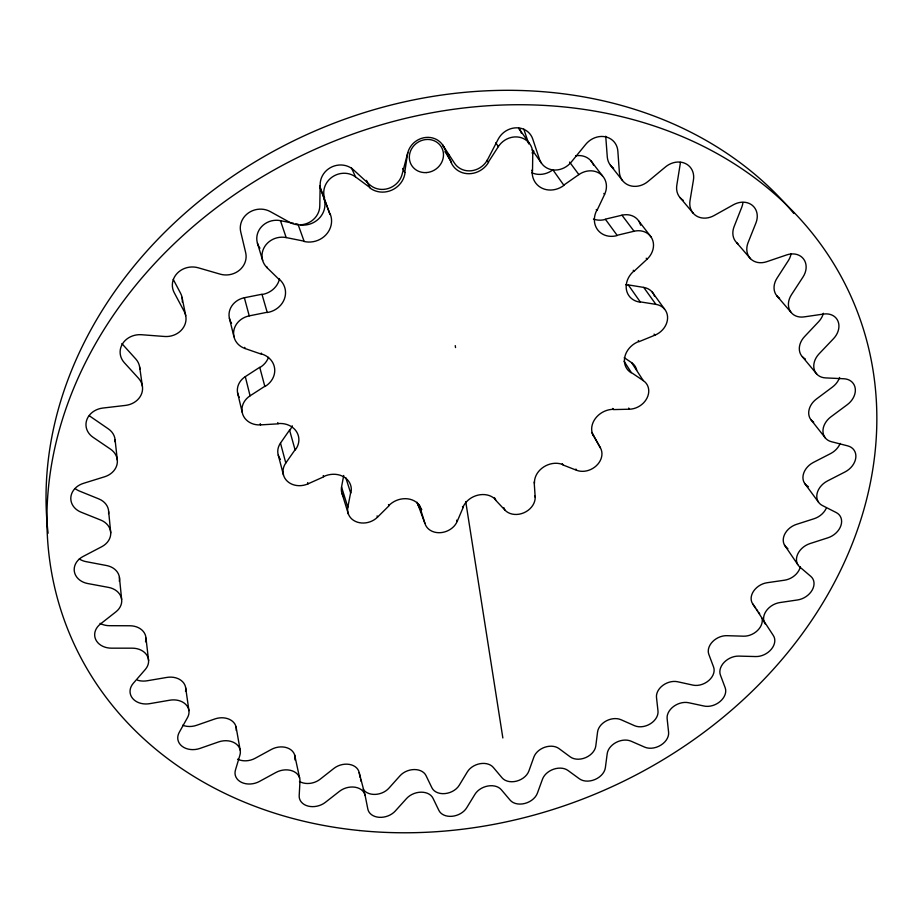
<?xml version="1.0" encoding="UTF-8"?>
<svg xmlns="http://www.w3.org/2000/svg" width="923" height="923" viewBox="0 0 923 923"><rect width="100%" height="100%" fill="white"/><g stroke="black" fill="none" stroke-linecap="round" stroke-linejoin="round"><path stroke-width="1.38" d="M532.075 152.78L532.756 153.749L532.513 171.17L531.844 170.19M294.933 759.941L295.025 758.129A15.979 12.091 -13.9 0 0 287.445 747.942A15.979 12.091 -13.9 0 0 271.42 749.418L255.129 758.302A16.176 12.299 -12.8 0 1 237.58 759.202M343.898 496.966A17.295 14.491 -17.9 0 1 341.545 486.998L343.714 475.472M388.491 504.569L388.929 505.85L377.519 517.168A17.618 14.641 -18 0 1 357.201 522.106A17.618 14.641 -18 0 1 347.844 507.235L350.613 492.859L345.802 477.745M407.804 152.653L402.116 174.32A19.637 18.264 -28.9 0 1 388.41 188.454A19.637 18.264 -28.9 0 1 369.604 184.646L353.509 169.855A19.66 18.345 -23.2 0 0 332.407 166.671A19.66 18.345 -23.2 0 0 320.177 184.15L319.785 206.002A19.637 18.264 -17.5 0 1 309.563 222.247A19.637 18.264 -17.5 0 1 289.88 222.42L270.277 211.598A19.66 18.183 -12.4 0 0 248.587 212.821A19.66 18.183 -12.4 0 0 240.73 231.881L245.68 252.683A19.625 17.952 -8.9 0 1 239.565 270.093A19.625 17.952 -8.9 0 1 220.193 274.154L198.26 267.797A19.614 17.745 -6.2 0 0 177.297 273.22A19.614 17.745 -6.2 0 0 174.251 292.741L184.173 311.363A19.521 17.422 -4.9 0 1 182.431 328.934A19.521 17.422 -4.9 0 1 164.49 336.48L141.565 334.726A19.464 17.133 -3.8 0 0 122.517 343.817A19.464 17.133 -3.8 0 0 124.317 362.681L138.485 378.234A19.314 16.764 -3.6 0 1 141.081 394.975A19.314 16.764 -3.6 0 1 125.505 405.405L102.891 408.047A19.187 16.418 -3.4 0 0 86.727 420.046A19.187 16.418 -3.4 0 0 93.05 437.283L110.506 449.143A18.979 16.026 -3.9 0 1 117.071 464.246A18.979 16.026 -3.9 0 1 104.576 476.787L83.462 483.34A18.806 15.668 -4.2 0 0 70.84 497.37A18.806 15.668 -4.2 0 0 81.097 512.196L100.745 520.064A18.564 15.276 -4.9 0 1 110.737 532.883A18.564 15.276 -4.9 0 1 101.749 546.716L83.058 556.488A18.356 14.906 -5.5 0 0 74.371 571.649A18.356 14.906 -5.5 0 0 87.777 583.544L108.545 587.397A18.102 14.526 -6.4 0 1 121.236 597.493A18.102 14.526 -6.4 0 1 115.94 611.822L100.365 624.052A17.86 14.18 -7.2 0 0 95.704 639.501A17.86 14.18 -7.2 0 0 111.429 648.165L132.301 648.177A17.606 13.833 -8.2 0 1 146.953 655.342A17.606 13.833 -8.2 0 1 145.315 669.44L133.281 683.32A17.364 13.499 -9 0 0 132.531 698.307A17.364 13.499 -9 0 0 149.722 703.661L169.82 700.199A17.11 13.199 -10.1 0 1 185.696 704.353A17.11 13.199 -10.1 0 1 187.496 717.621L179.235 732.389A16.879 12.899 -11 0 0 182.108 746.303A16.879 12.899 -11 0 0 199.979 748.415L218.601 741.919A16.66 12.645 -12.1 0 1 234.996 743.142A16.66 12.645 -12.1 0 1 239.934 755.083L235.446 770.047A16.452 12.391 -13 0 0 241.584 782.404A16.452 12.391 -13 0 0 259.444 781.446L276.012 772.424A16.256 12.172 -14.1 0 1 292.303 770.878A16.256 12.172 -14.1 0 1 299.987 781.123L299.19 795.672A16.072 11.964 -15 0 0 308.144 806.102A16.072 11.964 -15 0 0 325.392 802.329L339.491 791.311A15.922 11.803 -16.1 0 1 355.136 787.227A15.922 11.803 -16.1 0 1 365.127 795.464L367.839 809.09A15.772 11.63 -17.1 0 0 379.145 817.305A15.772 11.63 -17.1 0 0 395.263 811.04L406.558 798.51A15.656 11.514 -18.1 0 1 421.096 792.176A15.656 11.514 -18.1 0 1 432.979 798.222L438.91 810.463A15.541 11.388 -19.1 0 0 452.132 816.278A15.541 11.388 -19.1 0 0 466.669 807.821L474.953 794.299A15.472 11.33 -20.2 0 1 487.967 786.004A15.472 11.33 -20.2 0 1 501.293 789.707L510.154 800.172A15.414 11.249 -21.2 0 0 524.806 803.46A15.414 11.249 -21.2 0 0 537.394 793.169L542.505 779.139A15.391 11.226 -22.2 0 1 553.65 769.194A15.391 11.226 -22.2 0 1 567.98 770.463L579.436 778.827A15.368 11.203 -23.2 0 0 595.058 779.485A15.368 11.203 -23.2 0 0 605.361 767.717L607.207 753.653A15.391 11.226 -24.2 0 1 616.172 742.404A15.391 11.226 -24.2 0 1 631.055 741.181L644.739 747.157A15.414 11.249 -25.2 0 0 660.868 745.138A15.414 11.249 -25.2 0 0 668.598 732.274L667.133 718.625A15.472 11.33 -26.2 0 1 673.64 706.43A15.472 11.33 -26.2 0 1 688.627 702.726L704.122 706.049A15.541 11.388 -27.3 0 0 720.275 701.353A15.541 11.388 -27.3 0 0 725.178 687.762L720.402 675.025A15.656 11.514 -28.3 0 1 724.232 662.253A15.656 11.514 -28.3 0 1 738.838 656.103L755.695 656.553A15.772 11.63 -29.3 0 0 771.351 649.215A15.772 11.63 -29.3 0 0 773.209 635.347L752.753 603.93A15.656 11.722 -30.5 0 1 753.606 591.124A15.656 11.722 -30.5 0 1 767.105 582.725L784.55 580.198A15.806 11.884 -31.5 0 0 800.356 566.78M417.081 502.274L424.88 523.26A17.329 14.226 -21.4 0 0 440.213 532.686A17.329 14.226 -21.4 0 0 457.185 521.437L463.011 507.788L462.481 506.519M552.739 169.613L563.768 185.142L578.859 174.597A19.21 16.868 -40.1 0 1 600.561 174.112A19.21 16.868 -40.1 0 1 604.588 194.418L596.996 210.467L596.27 209.463M532.756 153.749A19.545 17.652 -39.5 0 0 519.545 137.273A19.545 17.652 -39.5 0 0 498.339 146.63L488.302 162.183L487.067 160.233M280.442 459.389A17.733 15.126 -14.7 0 1 280.488 443.086L289.557 430.072L295.06 449.789L285.795 463A18.068 15.287 -14.9 0 0 287.295 481.218A18.068 15.287 -14.9 0 0 308.051 483.837L323.627 476.845L323.246 475.576M634.066 231.246L617.106 235.296L605.315 219.166L621.964 215.209L634.066 231.246A18.714 16.003 -38.3 0 1 652.18 238.976A18.714 16.003 -38.3 0 1 647.011 259.259L633.997 271.293L633.247 270.243M239.219 397.282A18.229 15.922 -12.2 0 1 245.299 376.642L259.732 367.285L264.797 386.299L250.075 395.829A18.587 16.106 -12.6 0 0 242.772 414.45A18.587 16.106 -12.6 0 0 260.551 424.892L278.065 423.842L277.742 422.607M655.907 304.371L640.204 301.856L628.275 284.895L643.723 287.411L655.907 304.371A18.16 15.206 -35.5 0 1 667.583 318.227A18.16 15.206 -35.5 0 1 654.857 335.199L639.051 341.66L638.312 340.541M261.244 353.048L261.555 354.236L245.045 348.525A19.071 16.995 -11.9 0 1 233.704 331.357A19.071 16.995 -11.9 0 1 249.245 315.874L267.185 312.262L261.959 294.241L244.364 297.748A18.702 16.776 -11.4 0 0 231.558 323.304M624.26 357.674L631.62 362.67L643.285 380.611A17.687 14.583 -32.1 0 1 647.115 397.859A17.687 14.583 -32.1 0 1 629.417 409.212L613.518 409.593L612.814 408.428M278.988 278.573L279.334 279.692L267.012 267.647A19.418 17.779 -14.6 0 1 264.774 246.476A19.418 17.779 -14.6 0 1 286.165 237.569L304.059 241.157L298.002 224.231L295.822 223.781M259.94 248.206A19.037 17.525 -14.1 0 1 260.274 228.235A19.037 17.525 -14.1 0 1 280.454 220.655L293.629 223.331M591.862 432.483L600.481 448.001A17.352 14.203 -28.6 0 1 596.304 465.78A17.352 14.203 -28.6 0 1 576.563 470.269L562.949 464.95L562.315 463.738M643.285 380.611L631.32 372.546L624.086 361.297M351.467 167.905L355.54 176.904L369.765 187.427L366.477 180.354M787.884 548.654L786.511 547.477A15.979 12.091 -32.5 0 1 784.354 534.971A15.979 12.091 -32.5 0 1 796.48 524.368L814.144 518.703A16.176 12.299 -33.6 0 0 826.143 508.504M534.163 482.048L535.19 497.139A17.237 14.076 -25 0 1 523.826 512.807A17.237 14.076 -25 0 1 504.927 510.107L495.559 500.093L494.44 497.589M121.882 343.598L135.785 358.989A18.933 16.545 -3 0 1 139.8 369.177M736.554 242.576L750.514 258.717A18.564 15.276 -41.5 0 0 766.69 261.717L786.673 254.921A18.356 14.906 -40.9 0 1 803.645 259.086A18.356 14.906 -40.9 0 1 803.01 277.004L791.473 294.691A18.102 14.526 -40 0 0 790.03 310.855A18.102 14.526 -40 0 0 804.048 316.901L823.651 314.051A17.86 14.18 -39.2 0 1 838.049 321.331A17.86 14.18 -39.2 0 1 833.492 338.695L819.105 353.809A17.606 13.833 -38.2 0 0 814.178 369.362A17.606 13.833 -38.2 0 0 825.531 377.899L843.876 378.765A17.364 13.499 -37.4 0 1 855.252 388.548A17.364 13.499 -37.4 0 1 847.268 404.689L830.896 416.861A17.11 13.199 -36.3 0 0 822.958 431.214A17.11 13.199 -36.3 0 0 831.323 441.679L847.729 445.878A16.879 12.899 -35.4 0 1 855.817 457.554A16.879 12.899 -35.4 0 1 845.018 471.953L827.47 480.952A16.66 12.645 -34.3 0 0 817.051 493.667A16.66 12.645 -34.3 0 0 822.301 505.481L836.226 512.553A16.452 12.391 -33.4 0 1 840.945 525.51A16.452 12.391 -33.4 0 1 827.931 537.797L809.979 543.578A16.256 12.172 -32.3 0 0 797.622 554.308A16.256 12.172 -32.3 0 0 799.733 566.93L810.821 576.39A16.072 11.964 -31.4 0 1 812.205 590.062A16.072 11.964 -31.4 0 1 797.576 599.95L779.877 602.557A15.922 11.803 -30.3 0 0 766.136 611.072A15.922 11.803 -30.3 0 0 765.202 623.994M776.739 295.706L791.103 312.436M680.043 197.626L693.254 213.282M802.387 356.763L816.843 374.173M610.391 165.182L622.483 180.527M811.029 419.827L825.289 437.917M638.624 220.828L651.003 236.911M590.743 160.59L602.5 175.912M603.85 193.426L604.588 194.418M646.238 258.221L647.011 259.259M569.606 162.079L578.859 174.597M804.671 483.41L818.505 502.181M652.249 292.106L664.56 309.101M529.191 143.111L518.657 128.135A19.164 17.41 -40.2 0 1 521.357 133.154M752.753 603.93L755.741 608.176M756.733 609.595L757.725 611.003M758.718 612.41L759.71 613.807M532.409 150.276L541.466 163.186M654.084 334.091L654.857 335.199M784.492 545.055L797.703 564.484M495.813 142.8L498.339 146.63M442.855 145.257L454.508 163.186A19.625 17.952 -37.5 0 0 471.341 170.755A19.625 17.952 -37.5 0 0 487.632 159.529L498.155 139.269A19.614 17.745 -40.2 0 1 516.545 127.812A19.614 17.745 -40.2 0 1 532.767 139.073L539.424 159.114A19.521 17.422 -41.5 0 0 553.339 169.959A19.521 17.422 -41.5 0 0 571.187 162.171L585.724 144.369A19.464 17.133 -42.6 0 1 605.442 136.823A19.464 17.133 -42.6 0 1 617.856 151.141L619.356 172.139A19.314 16.764 -42.8 0 0 629.694 185.558A19.314 16.764 -42.8 0 0 647.981 181.473L665.495 166.925A19.187 16.418 -43 0 1 685.327 163.486A19.187 16.418 -43 0 1 693.45 179.95L690 200.776A18.979 16.026 -42.5 0 0 696.404 215.947A18.979 16.026 -42.5 0 0 714.102 215.544L733.416 204.768A18.806 15.668 -42.2 0 1 752.28 205.31A18.806 15.668 -42.2 0 1 755.937 222.951L748.091 242.611A18.564 15.276 -41.5 0 0 750.48 258.682M628.701 408.047L629.417 409.212M442.705 145.049L451.497 162.506L446.363 153.737M445.244 151.822L445.809 152.78M592.416 433.81L600.481 448.001M575.906 469.057L576.563 470.269M173.236 279.381L180.527 293.156A19.141 17.179 -4.1 0 1 182.293 302.006M402.693 168.448L404.759 172.428L407.389 154.683A19.66 18.183 -34 0 1 423.634 137.792A19.66 18.183 -34 0 1 443.836 146.988M534.59 495.893L535.19 497.139M503.796 507.592L504.927 510.107M456.666 520.157L457.185 521.437M319.681 185.846L330.076 214.54L319.773 186.931M419.25 504.996L424.88 523.26M280.454 220.655L286.165 237.569M523.814 129.128L528.741 143.907M377.092 515.876L377.519 517.168M341.545 486.998L347.844 507.235M342.121 493.84L348.421 514.146M266.678 266.539L267.012 267.647M257.436 243.176L262.663 260.471M307.694 482.567L308.051 483.837M244.364 297.748L249.245 315.874M280.488 443.086L285.795 463M278.25 455.051L283.499 475.103M299.456 781.469A15.806 11.884 -14.9 0 0 320.073 779.277L333.93 768.386A15.656 11.722 -15.9 0 1 349.321 764.394A15.656 11.722 -15.9 0 1 359.185 772.609L365.127 795.464M244.733 347.348L245.045 348.525M260.24 423.657L260.551 424.892M245.299 376.642L250.075 395.829M229.389 318.262L233.946 336.699M237.557 392.725L242.161 412.131M294.656 754.991L299.617 777.962M182.05 297.391L185.719 315.654M359.185 772.609L360.201 777.708M360.535 779.393L360.881 781.089M236.103 727.093L240.165 750.064M465.746 501.674L502.85 737.962M455.247 345.629L455.535 347.567M139.638 366.95L142.407 386.287M185.673 687.843L188.938 710.652M145.972 638.105L148.603 660.58M115.087 439.763L117.325 460.127M119.436 577.417L121.64 599.362M108.672 511.677L110.737 532.929M605.73 136.223L607.276 156.91A18.933 16.545 -43.4 0 0 613.622 168.24M48.1 533.229A417.9 348.006 -23.2 0 1 316.693 130.235A417.9 348.006 -23.2 0 1 793.838 213.455M363.131 789.2A15.506 11.561 -17 0 0 388.906 788.184L399.994 775.793A15.403 11.445 -18 0 1 414.3 769.551A15.403 11.445 -18 0 1 426.022 775.597L431.895 787.769A15.299 11.318 -19 0 0 444.944 793.595A15.299 11.318 -19 0 0 459.239 785.265L467.361 771.87A15.229 11.261 -20.1 0 1 480.156 763.679A15.229 11.261 -20.1 0 1 493.297 767.405L502.066 777.835A15.16 11.18 -21.1 0 0 516.522 781.146A15.16 11.18 -21.1 0 0 528.891 770.982L533.875 757.068A15.149 11.168 -22.2 0 1 544.824 747.238A15.149 11.168 -22.2 0 1 558.957 748.553L570.276 756.906A15.126 11.134 -23.2 0 0 585.69 757.61A15.126 11.134 -23.2 0 0 595.797 745.969L597.562 731.997A15.149 11.168 -24.2 0 1 606.353 720.863A15.149 11.168 -24.2 0 1 621.017 719.721L634.539 725.697A15.16 11.18 -25.3 0 0 650.427 723.759A15.16 11.18 -25.3 0 0 657.995 710.998L656.495 697.453A15.229 11.261 -26.3 0 1 662.864 685.374A15.229 11.261 -26.3 0 1 677.62 681.751L692.919 685.108A15.299 11.318 -27.4 0 0 708.818 680.505A15.299 11.318 -27.4 0 0 713.583 667.041L708.829 654.384A15.403 11.445 -28.4 0 1 712.533 641.727A15.403 11.445 -28.4 0 1 726.909 635.682L743.534 636.189A15.506 11.561 -29.4 0 0 762.04 618.225M808.433 486.686A16.372 12.541 -34.6 0 1 803.195 474.976A16.372 12.541 -34.6 0 1 813.405 462.423L830.631 453.562A16.591 12.795 -35.7 0 0 840.184 443.409M813.694 422.169A16.822 13.084 -36.6 0 1 816.44 399.013L832.5 387.025A17.052 13.383 -37.7 0 0 839.607 377.461M805.375 359.012A17.283 13.707 -38.5 0 1 804.51 336.653L818.586 321.746A17.537 14.041 -39.6 0 0 823.385 313.289M779.589 298.244A17.768 14.376 -40.3 0 1 777.016 278.181L788.265 260.748A18.01 14.745 -41.3 0 0 791.034 253.917M738.008 243.845A18.218 15.103 -41.9 0 1 734.085 226.677L741.723 207.306A18.448 15.483 -42.7 0 0 742.911 202.518M683.193 200.279A18.622 15.829 -43 0 1 676.801 185.281L680.089 164.767A18.818 16.21 -43.6 0 0 680.32 162.321M533.944 151.291A19.141 17.179 -42.3 0 1 532.213 149.722M89.335 415.615A18.818 16.21 -2.8 0 0 91.262 417.138L108.395 428.907A18.622 15.829 -3.4 0 1 115.121 441.852M75.282 488.659A18.448 15.483 -3.7 0 0 79.563 491.105L98.865 498.939A18.218 15.103 -4.5 0 1 108.591 513.615M79.309 558.957A18.01 14.745 -5.1 0 0 86.162 561.669L106.56 565.534A17.768 14.376 -6.1 0 1 119.309 581.248M100.007 623.337A17.537 14.041 -6.8 0 0 109.433 625.69L129.935 625.771A17.283 13.707 -7.9 0 1 145.534 641.82M137.492 680.193A17.052 13.383 -8.7 0 0 147.115 680.782L166.867 677.424A16.822 13.084 -9.8 0 1 185.535 691.396M182.65 725.236A16.591 12.795 -10.7 0 0 196.587 725.316L214.886 718.948A16.372 12.541 -11.8 0 1 236.23 730.451M617.152 235.573A20.952 18.16 -39.3 0 1 597.977 230.242A20.952 18.16 -39.3 0 1 596.731 210.363M605.361 219.432A20.56 17.929 -39.8 0 1 593.443 219.074M621.964 215.209A18.356 15.806 -38.8 0 1 640.643 225.235M640.124 302.133A20.364 17.237 -36.9 0 1 626.486 290.041A20.364 17.237 -36.9 0 1 633.824 271.097M628.205 285.161A19.983 17.041 -37.3 0 1 625.759 284.688M643.723 287.411A17.825 15.045 -35.8 0 1 654.615 296.421M631.147 372.765A19.798 16.452 -33.8 0 1 624.917 356.463A19.798 16.452 -33.8 0 1 638.993 341.406M631.62 362.67A17.364 14.445 -32.4 0 1 636.732 370.169M593.639 436.198A19.348 15.887 -30.4 0 1 595.37 418.5A19.348 15.887 -30.4 0 1 613.576 409.327M534.498 483.34A19.095 15.61 -26.8 0 1 543.659 466.98A19.095 15.61 -26.8 0 1 563.111 464.719M462.746 507.742A19.071 15.622 -23.2 0 1 477.952 495.143A19.071 15.622 -23.2 0 1 495.789 499.92M421.765 509.473A17.018 14.087 -21.4 0 1 417.311 503.081M388.721 505.712A19.291 15.933 -19.7 0 1 407.885 498.858A19.291 15.933 -19.7 0 1 421.453 510.004M323.5 476.637A19.706 16.522 -16.5 0 1 343.875 476.914A19.706 16.522 -16.5 0 1 350.902 492.894M278.054 423.588A20.248 17.341 -13.7 0 1 296.421 431.514A20.248 17.341 -13.7 0 1 295.302 449.928M292.256 425.803A19.868 17.145 -13.4 0 1 289.81 430.199M261.671 353.982A20.814 18.287 -12.1 0 1 274.673 368.819A20.814 18.287 -12.1 0 1 264.959 386.529M268.478 357.374A20.41 18.056 -11.7 0 1 259.894 367.516M279.565 279.473A21.275 19.221 -12.8 0 1 284.376 299.029A21.275 19.221 -12.8 0 1 267.232 312.551M279.507 278.861A20.86 18.968 -12.3 0 1 262.005 294.529M330.376 214.424A21.564 19.937 -18.3 0 1 325.623 235.169A21.564 19.937 -18.3 0 1 303.955 241.445M323.765 197.96A21.137 19.66 -18 0 1 300.713 225.004M324.608 198.087A19.602 18.241 -23.2 0 1 332.361 176.916A19.602 18.241 -23.2 0 1 355.54 176.904M405.07 172.439A21.702 20.168 -28.9 0 1 391.49 190.265A21.702 20.168 -28.9 0 1 369.546 187.669M488.567 162.321A21.679 19.833 -37.4 0 1 468.988 173.72A21.679 19.833 -37.4 0 1 451.197 162.644M449.305 155.341A21.252 19.556 -38.1 0 1 445.071 151.776M563.93 185.373A21.425 19.083 -40.1 0 1 542.47 188.407A21.425 19.083 -40.1 0 1 532.202 171.193M552.9 169.832A21.01 18.829 -40.7 0 1 531.89 172.797M575.606 155.849A18.841 16.649 -40.7 0 1 593.558 165.136M359.301 830.527A425.595 351.548 -23.2 0 0 861.39 322.923A425.595 351.548 -23.2 0 0 164.952 252.81A425.595 351.548 -23.2 0 0 359.301 830.527M426.276 172.589A17.479 16.164 -34 0 0 441.263 146.826A17.479 16.164 -34 0 0 411.681 148.695A17.479 16.164 -34 0 0 426.276 172.589"/></g></svg>
